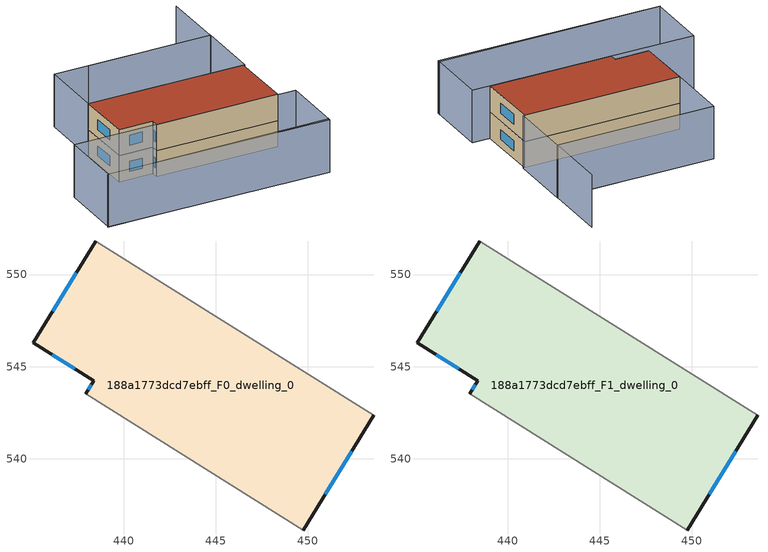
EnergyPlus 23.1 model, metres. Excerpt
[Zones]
188a1773dcd7ebff_F0_dwelling_0
 floor ground (EU_floor_Construction): 453.6,542.35 449.76,536.12 437.95,543.53 438.39,544.25 435.08,546.28 438.5,551.82 z0
 wall outside (EU_wall_Construction): 438.5,551.82 435.08,546.28 438.39,544.25 437.95,543.53 / 449.76,536.12 453.6,542.35 z0:3
 wall adiabatic (EU_wall_Construction): 437.95,543.53 449.76,536.12 / 453.6,542.35 438.5,551.82 z0:3
 window (EU_Window_Construction): 438.25,544.02 438.09,543.75 / 436.11,545.65 437.36,544.88 / 437.43,550.1 436.15,548.01 / 450.96,538.06 452.4,540.41 z0.93:2.07
188a1773dcd7ebff_F1_dwelling_0
 floor to 188a1773dcd7ebff_F0_dwelling_0 (EU_floor_Construction): 453.6,542.35 449.76,536.12 437.95,543.53 438.39,544.25 435.08,546.28 438.5,551.82 z3
 wall outside (EU_wall_Construction): 438.5,551.82 435.08,546.28 438.39,544.25 437.95,543.53 / 449.76,536.12 453.6,542.35 z3:6
 wall adiabatic (EU_wall_Construction): 437.95,543.53 449.76,536.12 / 453.6,542.35 438.5,551.82 z3:6
 window (EU_Window_Construction): 438.25,544.02 438.09,543.75 / 436.11,545.65 437.36,544.88 / 437.43,550.1 436.15,548.01 / 450.96,538.06 452.4,540.41 z3.93:5.07
 roof outside (EU_roof_Construction): 449.76,536.12 453.6,542.35 438.5,551.82 435.08,546.28 438.39,544.25 437.95,543.53 z6
shading: 425.98,542.41 447.7,529.01 / 461.46,554.69 457.58,548.49 / 457.58,548.49 445.73,555.92 / 447.6,528.85 426.05,542.36 / 426.05,542.36 429.94,548.56 / 429.94,548.56 451.49,535.04 / 451.49,535.04 447.6,528.85 / 453.73,542.27 438.49,551.83 / 438.49,551.83 442.38,558.02 / 442.38,558.02 457.62,548.46 / 457.62,548.46 453.73,542.27 z0:6
[Building]
EU S2 Campaign: North Axis=0; Terrain=City; Solar Distribution=FullExterior
[Site:Location]
Montreal-Trudeau.Intl.AP: Latitude=45.4667; Longitude=-73.75; Time Zone=-5; Elevation=36
[SizingPeriod:WeatherFileDays]
AnnualSizingPeriod: Begin Month=1; Begin Day of Month=1; End Month=12; End Day of Month=31; Day of Week for Start Day=Monday; Use Weather File Daylight Saving Period=No; Use Weather File Rain and Snow Indicators=No
[MATERIAL]
EU_InternalMass_Material: Roughness=MediumRough; Thickness=0.1; Conductivity=1; Density=1800; Specific Heat=900; Thermal Absorptance=0.9; Solar Absorptance=0.7; Visible Absorptance=0.7
[MATERIAL:NOMASS] Roughness=MediumRough; Thermal Absorptance=0.9; Solar Absorptance=0.7; Visible Absorptance=0.7
Name | Thermal Resistance
EU_wall_NoMass; EU_floor_NoMass | 1.36485
EU_roof_NoMass | 2.55992
[WINDOWMATERIAL:SIMPLEGLAZINGSYSTEM]
EU_Window_SimpleGlazing: UFactor=3.92339; Solar Heat Gain Coefficient=0.8; Visible Transmittance=0.8
[CONSTRUCTION]
EU_wall_Construction: EU_wall_NoMass
EU_roof_Construction: EU_roof_NoMass
EU_floor_Construction: EU_floor_NoMass
EU_Window_Construction: EU_Window_SimpleGlazing
EU_InternalMass_Construction: EU_InternalMass_Material
[ZONE] Type=1; Multiplier=1; Ceiling Height=autocalculate; Volume=381.593; Floor Area=autocalculate; Part of Total Floor Area=Yes
188a1773dcd7ebff_F0_dwelling_0; 188a1773dcd7ebff_F1_dwelling_0
[INTERNALMASS] Construction=EU_InternalMass_Construction; Surface Area=127.197
Name | Zone or ZoneList
188a1773dcd7ebff_F0_dwelling_0_EU_InternalMass | 188a1773dcd7ebff_F0_dwelling_0
188a1773dcd7ebff_F1_dwelling_0_EU_InternalMass | 188a1773dcd7ebff_F1_dwelling_0
[OTHEREQUIPMENT] Fuel Type=Electricity; Design Level Calculation Method=Watts/Area; Power per Zone Floor Area=1; Fraction Latent=0; Fraction Radiant=0; Fraction Lost=0; Carbon Dioxide Generation Rate=0; EndUse Subcategory=EU_Step8_InternalGains
Name | Zone or ZoneList or Space or SpaceList | Schedule
EU_Step8_InternalGain_188a1773dcd7ebff_F0_dwelling_0_f000 | 188a1773dcd7ebff_F0_dwelling_0 | EU_Step8_GainSchedule_188a1773dcd7ebff_F0_dwelling_0_f000
EU_Step8_InternalGain_188a1773dcd7ebff_F1_dwelling_0_f000 | 188a1773dcd7ebff_F1_dwelling_0 | EU_Step8_GainSchedule_188a1773dcd7ebff_F1_dwelling_0_f000
[ZONEVENTILATION:DESIGNFLOWRATE] Schedule=EU_AlwaysOn; Design Flow Rate Calculation Method=AirChanges/Hour; Air Changes per Hour=0.860309; Ventilation Type=Natural; Fan Pressure Rise=0; Fan Total Efficiency=1; Constant Term Coefficient=1; Temperature Term Coefficient=0; Velocity Term Coefficient=0; Velocity Squared Term Coefficient=0; Minimum Indoor Temperature=-100; Maximum Indoor Temperature=100; Delta Temperature=-100; Minimum Outdoor Temperature=-100; Maximum Outdoor Temperature=100; Maximum Wind Speed=40
Name | Zone or ZoneList or Space or SpaceList
EU_ConstantAir_188a1773dcd7ebff_F0_dwelling_0 | 188a1773dcd7ebff_F0_dwelling_0
EU_ConstantAir_188a1773dcd7ebff_F1_dwelling_0 | 188a1773dcd7ebff_F1_dwelling_0
[HVACTEMPLATE:THERMOSTAT] Constant Heating Setpoint=20; Constant Cooling Setpoint=50
EU_HeatOnly_188a1773dcd7ebff_F0_dwelling_0; EU_HeatOnly_188a1773dcd7ebff_F1_dwelling_0
[HVACTEMPLATE:ZONE:IDEALLOADSAIRSYSTEM] System Availability Schedule=EU_AlwaysOn; Maximum Heating Supply Air Temperature=50; Minimum Cooling Supply Air Temperature=13; Maximum Heating Supply Air Humidity Ratio=0.0156; Minimum Cooling Supply Air Humidity Ratio=0.0077; Heating Limit=NoLimit; Cooling Limit=NoLimit; Heating Availability Schedule=EU_AlwaysOn; Cooling Availability Schedule=EU_CoolingOff; Dehumidification Control Type=ConstantSensibleHeatRatio; Cooling Sensible Heat Ratio=0.7; Dehumidification Setpoint=60; Humidification Control Type=None; Humidification Setpoint=30; Outdoor Air Method=None; Outdoor Air Flow Rate per Person=0.00944; Outdoor Air Flow Rate per Zone Floor Area=0; Outdoor Air Flow Rate per Zone=0; Demand Controlled Ventilation Type=None; Outdoor Air Economizer Type=NoEconomizer; Heat Recovery Type=None; Sensible Heat Recovery Effectiveness=0.7; Latent Heat Recovery Effectiveness=0.65
Name | Template Thermostat
188a1773dcd7ebff_F0_dwelling_0 | EU_HeatOnly_188a1773dcd7ebff_F0_dwelling_0
188a1773dcd7ebff_F1_dwelling_0 | EU_HeatOnly_188a1773dcd7ebff_F1_dwelling_0
[SIZING:ZONE] Zone Cooling Design Supply Air Temperature Input Method=SupplyAirTemperature; Zone Cooling Design Supply Air Temperature=13; Zone Heating Design Supply Air Temperature Input Method=SupplyAirTemperature; Zone Heating Design Supply Air Temperature=50; Zone Cooling Design Supply Air Humidity Ratio=0.008; Zone Heating Design Supply Air Humidity Ratio=0.008; Cooling Design Air Flow Method=DesignDay; Cooling Design Air Flow Rate=0; Cooling Minimum Air Flow per Zone Floor Area=0.000762; Cooling Minimum Air Flow=0; Cooling Minimum Air Flow Fraction=0.2; Heating Design Air Flow Method=DesignDay; Heating Design Air Flow Rate=0; Heating Maximum Air Flow per Zone Floor Area=0.002032; Heating Maximum Air Flow=0.141576; Heating Maximum Air Flow Fraction=0.3; Account for Dedicated Outdoor Air System=No; Dedicated Outdoor Air System Control Strategy=NeutralSupplyAir; Dedicated Outdoor Air Low Setpoint Temperature for Design=autosize; Dedicated Outdoor Air High Setpoint Temperature for Design=autosize; Zone Load Sizing Method=Sensible Load Only No Latent Load; Zone Latent Cooling Design Supply Air Humidity Ratio Input Method=HumidityRatioDifference; Zone Cooling Design Supply Air Humidity Ratio Difference=0.005; Zone Latent Heating Design Supply Air Humidity Ratio Input Method=HumidityRatioDifference; Zone Humidification Design Supply Air Humidity Ratio Difference=0.005
188a1773dcd7ebff_F0_dwelling_0; 188a1773dcd7ebff_F1_dwelling_0
[SCHEDULE:CONSTANT]
Name | Hourly Value
EU_AlwaysOn | 1
EU_CoolingOff | 0
[SCHEDULE:FILE] Column Number=1; Rows to Skip at Top=0; Number of Hours of Data=8760; Column Separator=Comma; Interpolate to Timestep=No; Minutes per Item=60; Adjust Schedule for Daylight Savings=Yes
Name | File
EU_Step8_GainSchedule_188a1773dcd7ebff_F0_dwelling_0_f000 | ../../schedules/188a1773dcd7ebff/188a1773dcd7ebff_F0_dwelling_0_f000_gain.csv
EU_Step8_GainSchedule_188a1773dcd7ebff_F1_dwelling_0_f000 | ../../schedules/188a1773dcd7ebff/188a1773dcd7ebff_F1_dwelling_0_f000_gain.csv
